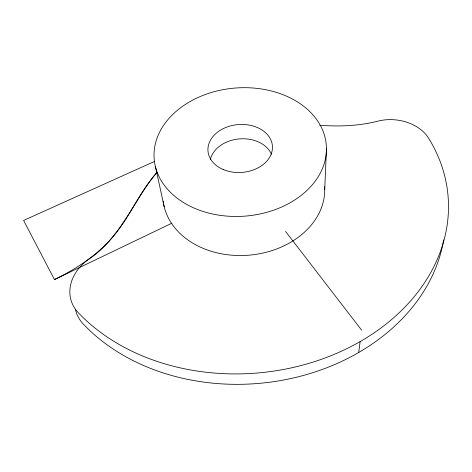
<?xml version="1.0" encoding="UTF-8"?>
<svg xmlns="http://www.w3.org/2000/svg" width="472" height="472" viewBox="0 0 472 472"><rect width="100%" height="100%" fill="white"/><g stroke="black" fill="none" stroke-linecap="round" stroke-linejoin="round"><path stroke-width="0.71" d="M324.724 189.585L326.459 148.615A86.346 64.227 -4.6 0 0 196.653 98.141A86.346 64.227 -4.6 0 0 197.603 209.509A86.346 64.227 -4.6 0 0 326.459 148.615M358.708 352.507L360.13 341.586M157.005 172.286C133.098 200.93 120.407 238.714 87.851 259.889A45.105 36.356 -19.6 0 0 78.081 312.464A204.712 160.203 -4.9 0 0 348.218 347.964A204.712 160.203 -4.9 0 0 428.511 138.078A39.453 28.963 6.2 0 0 377.812 121.162C358.891 126.012 339.185 126.679 319.774 125.286M156.905 172.581C140.615 190.523 131.458 213.474 116.466 232.389C100.235 253.145 77.957 268.149 54.457 279.554L23.6 220.453L154.444 161.459M54.457 279.554L171.997 223.144M285.548 231.422L361.623 330.14M155.365 166.433L164.185 206.712M324.624 186.741A81.066 62.811 -4.8 0 1 249.67 255.122A81.066 62.811 -4.8 0 1 163.188 201.255M210.37 159.341A31.636 23.83 -4.6 0 1 239.398 138.904A31.636 23.83 -4.6 0 1 271.483 154.255M75.532 309.774A44.126 35.943 -20.2 0 0 82.954 323.662A200.541 158.798 -5 0 0 294.103 377.801A200.541 158.798 -5 0 0 443.662 239.847M223.103 169.466A32.32 23.995 -4.5 0 0 272.45 148.161A32.32 23.995 -4.5 0 0 225.038 127.8A32.32 23.995 -4.5 0 0 223.103 169.466"/></g></svg>
